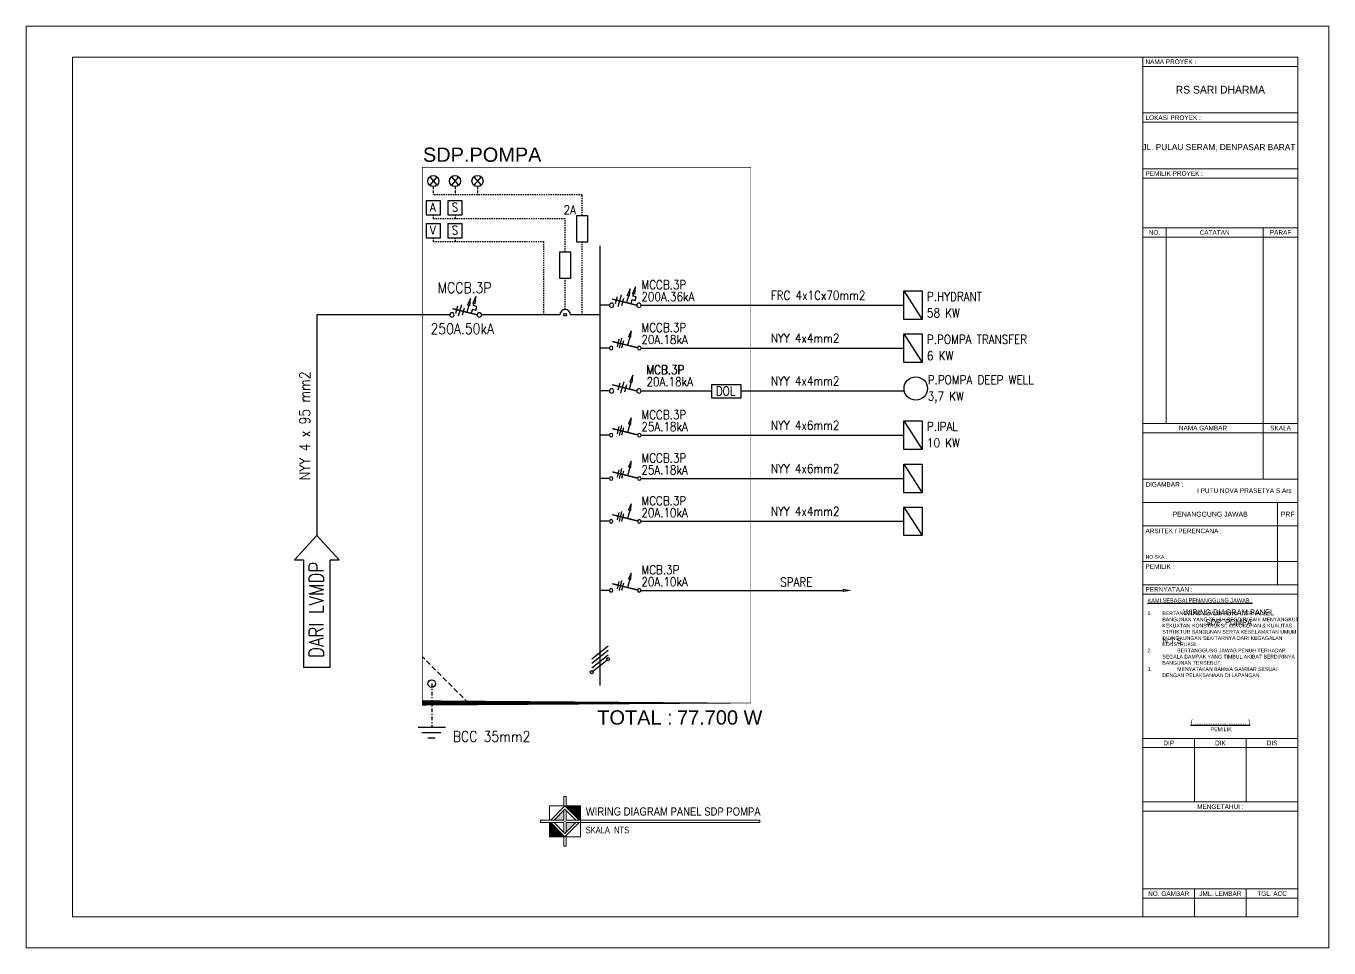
# Model space of a CAD drawing. Header units: inches. Extents: x 31310 to 32350, y 3900 to 5049.
# Drawn here: x 31432 to 31558, y 4167.6 to 4256.7 of the extents above; entities that cross this region are included whole.
import ezdxf
from ezdxf.enums import TextEntityAlignment as Align

# ---------------------------------------------------------------- set-up
doc = ezdxf.new("R2010")
doc.units = ezdxf.units.IN
doc.header["$MEASUREMENT"] = 0
doc.linetypes.add('DASHDOT', pattern=[1, 0.5, -0.25, 0, -0.25])
doc.linetypes.add('HIDDEN', pattern=[0.375, 0.25, -0.125])
for name, color, linetype in [('-KOP', 7, 'Continuous'), ('-LINE', 1, 'Continuous'), ('-TXT', 7, 'Continuous'), ('LL', 6, 'Continuous'), ('PP', 5, 'DASHDOT'), ('TEXTKOP', 7, 'Continuous'), ('WIRING', 4, 'Continuous')]:
    doc.layers.add(name, color=color, linetype=linetype)
for name, color, linetype, lineweight in [('A-FURN-EQPM', 177, 'Continuous', 0), ('US 0 Elevation', 9, 'Continuous', 5), ('US 0 Sanitair', 9, 'Continuous', 0), ('US I. Text', 51, 'Continuous', 5), ('US-Elevation', 9, 'Continuous', 5), ('US-Text', 42, 'Continuous', 5)]:
    doc.layers.add(name, color=color, linetype=linetype, lineweight=lineweight)
doc.styles.add('1 100', font='GOTHIC.TTF')
doc.styles.add('1 200', font='GOTHIC.TTF', dxfattribs={"height": 300})
doc.styles.add('ARIAL', font='arial.ttf')
doc.styles.add('Arial Narrow', font='ARIALN.TTF')
doc.styles.add('patok', font='romans.shx', dxfattribs={"height": 3, "bigfont": 'bigfont.shx'})
doc.styles.add('TXT', font='romans.shx', dxfattribs={"width": 0.85, "height": 0.25})

# ---------------------------------------------------------------- blocks, each defined once
blk = doc.blocks.new('_ClosedBlank')
at = {"color": 0, "linetype": 'ByBlock', "lineweight": -2}
for p, q in [((-1, 0.1666666666666667), (0, 0)), ((-1, 0.1666666666666667), (-1, -0.1666666666666667)), ((0, 0), (-1, -0.1666666666666667))]:
    blk.add_line(p, q, dxfattribs=at)
blk = doc.blocks.new('-MCCB')
at = {"layer": 'WIRING', "color": 7}
for p, q in [((0.1356092005717642, 0.2325237684173089), (0.2287180560575166, 0.2581688094919627)), ((0.1627621788052807, 0.1339400804834554), (0.1356092005717642, 0.2325237684173374)), ((0.2558710342910899, 0.1595851215581945), (0.1627621788052807, 0.1339400804834554)), ((0.2287180560575734, 0.2581688094919627), (0.2112009480869688, 0.3217677668818908)), ((0.4901779306578646, 0.1903890111021553), (0.5461011873437087, -0.01265025913687623)), ((0.5634672426764382, 0.2784389369682572), (0.6512890203445636, -0.04041355313285067)), ((0.6715040857058057, 0.2403318083781869), (0.7274273423917066, 0.03729253813918376))]:
    blk.add_line(p, q, dxfattribs=at)
at = {"layer": 'WIRING', "const_width": 0.04}
blk.add_lwpolyline([(0.1209590534339782, -5.863441288056492e-08), (0.8127083604530867, 0.1730250195059284)], dxfattribs=at)
at = {"layer": 'WIRING', "color": 7}
for points in [[(0.2558710342910899, 0.1595851215581945), (0.2877988066064177, 0.04366569956025046)], [(0.3573163646873354, 0.2655668508658948), (0.4101051379276441, 0.07390787693046263)]]:
    blk.add_lwpolyline(points, dxfattribs=at)
at = {"layer": 'WIRING'}
for centre in [(0.06047952671701751, 0), (0.8279774787403085, 0)]:
    blk.add_circle(centre, 0.06047952671698908, dxfattribs=at)
at = {"layer": 'WIRING', "color": 7, "xscale": 0.1999999999999972, "yscale": 0.1999999999999972, "zscale": 0.1999999999999972, "rotation": 105.3991931955513}
for p in [(0.1580924397563308, 0.5145875955896599), (0.3042078563566974, 0.458386679573664)]:
    blk.add_blockref('_ClosedBlank', p, dxfattribs=at)
blk = doc.blocks.new('-mcb3p')
at = {"layer": '-LINE', "color": 7}
for p, q in [((0.4854291754968756, 0.0065036140720665), (0.4339398942654072, 0.2146165669544615)), ((0.556443396463088, -0.0037511651282216), (0.4873613513511473, 0.2754694426477613)), ((0.614483678495553, 0.0384330231119989), (0.5629943972640277, 0.2465459759943798))]:
    blk.add_line(p, q, dxfattribs=at)
at = {"layer": '-LINE', "color": 2, "const_width": 0.04}
blk.add_lwpolyline([(0.0489844262070633, 0.0101212605854286), (0.7551118374052522, 0.1848244319012551)], dxfattribs=at)
at = {"layer": '-LINE', "color": 7}
blk.add_lwpolyline([(0.2691838837449367, 0.310379343387396), (0.3264845244974168, 0.0787776339862632)], dxfattribs=at)
at = {"layer": '-LINE', "color": 2}
for centre in [(0, 0), (0.7870275468719683, 0)]:
    blk.add_circle(centre, 0.0500191356050195, dxfattribs=at)
at = {"layer": '-LINE', "color": 7, "xscale": 0.1800000000000017, "yscale": 0.1800000000000017, "zscale": 0.1800000000000017, "rotation": 103.8965061037899}
blk.add_blockref('_ClosedBlank', (0.2259534911505128, 0.4851109465853654), dxfattribs=at)
blk = doc.blocks.new('-MCB3PH')
at = {"layer": 'WIRING', "color": 7}
for p, q in [((0.4136284891234823, 0.1696572050789484), (0.4695517458093263, -0.03338206516008313)), ((0.4869178011420559, 0.2577071309450503), (0.5747395788101812, -0.06114535915605757)), ((0.5949546441714233, 0.21960000235498), (0.6508779008573242, 0.01656073211597686))]:
    blk.add_line(p, q, dxfattribs=at)
at = {"layer": 'WIRING', "const_width": 0.04}
blk.add_lwpolyline([(0.1209590534339782, -5.863441288056492e-08), (0.8127083604530867, 0.1730250195059284)], dxfattribs=at)
at = {"layer": 'WIRING', "color": 7}
blk.add_lwpolyline([(0.280766923152953, 0.2448350448426879), (0.3335556963932618, 0.05317607090725573)], dxfattribs=at)
at = {"layer": 'WIRING'}
for centre in [(0.06047952671701751, 0), (0.8279774787403085, 0)]:
    blk.add_circle(centre, 0.06047952671698908, dxfattribs=at)
at = {"layer": 'WIRING', "color": 7, "xscale": 0.1999999999999972, "yscale": 0.1999999999999972, "zscale": 0.1999999999999972, "rotation": 105.3991931955513}
blk.add_blockref('_ClosedBlank', (0.2276584148223151, 0.4376548735504571), dxfattribs=at)
blk = doc.blocks.new('LEGENDA KOP')
at = {"layer": 'US I. Text', "lineweight": 13}
for points in [[(-957.1960744150588, -870.7809031730734), (-957.196077216527, -870.8133031729533), (-956.8313413879573, -871.1781020808053), (-956.7989413880764, -871.1781048822735), (-956.7989070469729, -870.780937514177)], [(-957.6256817270646, -871.2428333983559), (-957.6580817269422, -871.2428305968876), (-957.6581160680457, -871.6399979649558), (-957.2609486999625, -871.6400323060594), (-957.2609458984942, -871.6076323061797)]]:
    blk.add_hatch(color=256, dxfattribs=at).paths.add_polyline_path(points)
h = blk.add_hatch(color=256, dxfattribs=at)
h.paths.add_polyline_path([(-957.2609087559225, -871.1780649382335), (-957.2608851400357, -870.9049386085165), (-957.5340350856279, -871.1780413223468)])
h.paths.add_polyline_path([(-956.9229880293907, -871.2428941568144), (-957.1961143590987, -871.2428705409276), (-957.1961379749855, -871.5159968706163)])
for p, q in [((-957.6580761240058, -871.1780305971299), (-957.6580417829023, -870.7808632290335)), ((-957.260874414819, -870.7808975701371), (-957.6580417829023, -870.7808632290335)), ((-957.2608772162871, -870.813297570017), (-957.2608516943094, -870.5181266038555)), ((-957.1960516945493, -870.5181322067918), (-957.2608516943094, -870.5181266038555)), ((-957.196077216527, -870.8133031729533), (-957.1960516945493, -870.5181322067918)), ((-957.1960744150588, -870.7809031730734), (-956.7989070469729, -870.780937514177)), ((-956.7989413880764, -871.1781048822735), (-956.7989070469729, -870.780937514177)), ((-957.2609087559222, -871.1780649382335), (-957.2608851400357, -870.9049386085165)), ((-957.1961087561622, -871.1780705411697), (-957.1960851402756, -870.9049442114529)), ((-957.907451947765, -871.1780090348324), (-957.9074575507013, -871.2428090345901)), ((-957.9074575507013, -871.2428090345901), (-957.2609143588588, -871.2428649379913)), ((-957.907451947765, -871.1780090348324), (-957.2609087559225, -871.1780649382335)), ((-957.6580817269422, -871.2428305968876), (-957.6581160680457, -871.6399979649558)), ((-957.2609379747456, -871.51599126768), (-957.2609143588587, -871.2428649379913)), ((-957.1961379749855, -871.5159968706163), (-957.1961143590986, -871.2428705409279)), ((-957.1961143590988, -871.2428705409277), (-956.798944190467, -871.2429048822736)), ((-957.1961087561621, -871.1780705411699), (-956.7989385866082, -871.1780942154581)), ((-956.7989469910128, -871.2429048820312), (-956.7989813321163, -871.6400722500994)), ((-957.2609486999625, -871.6400323060594), (-957.6581160680457, -871.6399979649558)), ((-957.260971420472, -871.9028032723704), (-957.2609458984942, -871.6076323061797)), ((-957.1961714207118, -871.9028088753067), (-957.1961458987341, -871.607637909116)), ((-957.1961487002022, -871.6400379089957), (-956.7989813321163, -871.6400722500994)), ((-957.1961714207118, -871.9028088753067), (-957.260971420472, -871.9028032723704))]:
    blk.add_line(p, q, dxfattribs=at)
for points in [[(-957.6256761241282, -871.1780333985981), (-957.2284744149364, -870.7809003716053), (-956.8313413879573, -871.1781020808053)], [(-957.5340350856311, -871.1780413223468), (-957.228482338685, -870.8725414101054), (-956.9229824264569, -871.1780941570566)], [(-956.8313469908937, -871.242902080563), (-957.22854870008, -871.6400351075276), (-957.6256817270646, -871.2428333983559)], [(-956.9229880293933, -871.2428941568144), (-957.2285407763313, -871.5483940690275), (-957.5340406885675, -871.2428413221045)]]:
    blk.add_lwpolyline(points, dxfattribs=at)
at = {"layer": 'US I. Text'}
blk.add_point((-957.2285115575094, -871.2104677395664), dxfattribs=at)
blk = doc.blocks.new('fdgfdf')
at = {"layer": 'US 0 Elevation', "xscale": 1.307726022502848, "yscale": 1.307726022502848, "zscale": 1.307726022502848}
blk.add_blockref('LEGENDA KOP', (3728.322080173809, 1692.012611590371), dxfattribs=at)
blk = doc.blocks.new('erthrhhrthre')
for p, q in [((-229.5045153649271, 130.0427290878982), (-229.5045153649271, 40.9427290878985)), ((-103.5045153649271, 130.0427290880158), (-229.5045153649271, 130.0427290878982)), ((-103.5045153649271, 40.94272908721084), (-103.5045153649271, 130.0427290880158)), ((-121.5045153614346, 121.6427290893304), (-106.5045153649271, 121.6427290893304)), ((-121.5045153614346, 116.2427290896042), (-106.5045153649271, 116.2427290896042)), ((-121.5045153614346, 110.542729089878), (-106.5045153649271, 110.542729089878)), ((-121.5045153614346, 91.64163867518317), (-106.5045153649271, 91.64163867518317)), ((-121.5045153614346, 86.24163867545698), (-106.5045153649271, 86.24163867545698)), ((-121.5045153614346, 83.99163867597946), (-106.5045153649271, 83.99163867597946)), ((-121.5045153614346, 76.04163867755246), (-106.5045153649271, 76.04163867755246)), ((-121.5045153614346, 61.20042072786995), (-106.5045153649271, 61.20042072786995)), ((-121.5045153614346, 55.05042072919116), (-106.5045153649271, 55.05042072919116)), ((-121.5045153614346, 46.64272908801725), (-106.5045153649271, 46.64272908801725)), ((-229.5045153649271, 40.9427290878985), (-103.5045153649271, 40.94272908721084))]:
    blk.add_line(p, q)
at = {"color": 5}
for p, q in [((-225.0045153649271, 127.0427290882907), (-225.0045153649271, 43.9427290882907)), ((-106.5045153649271, 127.0427290890646), (-225.0045153649271, 127.0427290882907)), ((-121.5045153614346, 43.9427290882907), (-121.5045153614346, 127.0427290889808)), ((-106.5045153649271, 43.9427290882907), (-106.5045153649271, 127.0427290890646)), ((-225.0045153649271, 43.9427290882907), (-106.5045153649271, 43.9427290882907))]:
    blk.add_line(p, q, dxfattribs=at)
at = {"ltscale": 8}
for p, q in [((-121.5045153614346, 126.1427290893304), (-106.5045153649271, 126.1427290893304)), ((-121.5045153614346, 120.7427290896042), (-106.5045153649271, 120.7427290896042)), ((-121.5045153614346, 115.342729089878), (-106.5045153649271, 115.342729089878)), ((-121.5045153614346, 109.6427290901515), (-106.5045153649271, 109.6427290901515)), ((-119.2545153619599, 91.64163867518317), (-119.2545153619599, 110.542729089878)), ((-109.8633983836198, 86.24163867545698), (-109.8633983836198, 110.542729089878)), ((-121.5045153614346, 90.74163867545698), (-106.5045153649271, 90.74163867545698)), ((-108.4729118032146, 83.99163867597946), (-108.4729118032146, 76.04163867755246)), ((-121.5045153614346, 81.74163867650506), (-106.5045153649271, 81.74163867650506)), ((-121.5045153614346, 78.29163867702718), (-106.5045153649271, 78.29163867702718)), ((-121.5045153614346, 75.14163867782626), (-106.5045153649271, 75.14163867782626)), ((-116.5045153625988, 61.20042072786995), (-116.5045153625988, 55.05042072919116)), ((-111.5045153637629, 61.20042072786995), (-111.5045153637629, 55.05042072919116)), ((-121.5045153614346, 60.30042072814098), (-106.5045153649271, 60.30042072814098)), ((-121.5045153614346, 54.15042072946497), (-106.5045153649271, 54.15042072946497)), ((-121.5045153614346, 45.7427290882907), (-106.5045153649271, 45.7427290882907))]:
    blk.add_line(p, q, dxfattribs=at)
at = {"ltscale": 5}
for p, q in [((-116.5045153625988, 43.9427290882907), (-116.5045153625988, 46.64272908801725)), ((-111.5045153637629, 43.9427290882907), (-111.5045153637629, 46.64272908801725))]:
    blk.add_line(p, q, dxfattribs=at)
at = {"layer": 'A-FURN-EQPM', "color": 0, "linetype": 'ByBlock', "lineweight": -2, "ltscale": 0.25}
blk.add_lwpolyline([(-229.5045153649271, 40.94272908721084), (-103.5045153649271, 40.94272908721084), (-103.5045153649271, 130.0427290872108), (-229.5045153649271, 130.0427290872108)], close=True, dxfattribs=at)
at = {"layer": 'TEXTKOP', "style": '1 100'}
for s, height, p in [('NAMA PROYEK :', 0.45, (-121.2465096561468, 126.5927290891568)), ('LOKASI PROYEK :', 0.45, (-121.2465096561468, 121.1927290894673)), ('PEMILIK PROYEK :', 0.45, (-121.2465096561468, 115.7927290897411)), ('DIGAMBAR :', 0.45, (-121.2465096561468, 85.74975166173476)), ('I PUTU NOVA PRASETYA S.Ars', 0.45, (-116.2578214303244, 85.14038388329651)), ('ARSITEK / PERENCANA :', 0.45, (-121.2465096561468, 81.2497516627825)), ('NO SKA :', 0.3461538461538461, (-121.225237962894, 78.73860255464132)), ('PEMILIK :', 0.45, (-121.2465096561468, 77.79975166330533)), ('PERNYATAAN :', 0.45, (-121.2465096561468, 75.59163867768936))]:
    blk.add_text(s, height=height, dxfattribs=at).set_placement(p, align=Align.MIDDLE_LEFT)
at = {"layer": 'TEXTKOP', "style": '1 100', "oblique": 1.6658674e-09}
for s, height, p in [('RS SARI DHARMA', 0.7499999999999999, (-114.0045153631777, 123.8927290893304)), ('JL. PULAU SERAM, DENPASAR BARAT ', 0.6, (-114.037341702639, 118.3489678990417))]:
    blk.add_text(s, height=height, rotation=359.9914844635406, dxfattribs=at).set_placement(p, align=Align.MIDDLE_CENTER)
at = {"layer": 'TEXTKOP', "style": '1 100'}
for s, height, p in [('NO.', 0.45, (-120.379515361697, 110.0927290900149)), ('CATATAN', 0.45, (-114.5589568727896, 110.0927290900149)), ('PARAF', 0.45, (-108.1839568742762, 110.0927290900149)), ('NAMA GAMBAR', 0.45, (-115.6839568725272, 91.19163867532006)), ('SKALA', 0.45, (-108.1839568742762, 91.19163867532006)), ('PENANGGUNG JAWAB', 0.48, (-114.9887135823246, 82.86663867624208)), ('PRF', 0.48, (-107.4887135840736, 82.86663867624208)), ('MENGETAHUI :', 0.45, (-114.0045153631836, 54.60042072932805)), ('NO. GAMBAR', 0.45, (-119.0045153620194, 46.19272908815415)), ('JML. LEMBAR', 0.45, (-114.0045153631836, 46.19272908815415)), ('TGL. ACC', 0.45, (-109.0045153643478, 46.19272908815415))]:
    blk.add_text(s, height=height, dxfattribs=at).set_placement(p, align=Align.MIDDLE_CENTER)
for s, p in [('DIP', (-119.0045153620194, 60.75042072800406)), ('DIK', (-114.0045153631836, 60.75042072800406)), ('DIS', (-109.0045153643478, 60.75042072800406))]:
    blk.add_text(s, height=0.45, dxfattribs=at).set_placement(p, align=Align.MIDDLE)
at = {"layer": 'TEXTKOP', "ltscale": 5, "style": '1 200'}
for s, insert, char_height, width, attachment_point in [('{\\H1.083x;\\LKAMI SEBAGAI PENANGGUNG JAWAB :\\P\\H0.9234x;\\P\\pxt4;}1. ^IBERTANGGUNG JAWAB PENUH TERHADAP  ^I^IBANGUNAN YANG TELAH BERDIRI BAIK MENYANGKUT ^IKEKUATAN ^IKONSTRUKSI, KEKOKOHAN & KUALITAS ^ISTRUKTUR BANGUNAN SERTA KESELAMATAN UMUM ^IDILINGKUNGAN SEKITARNYA DARI KEGAGALAN ^IKONSTRUKSI.\\P\\pi-4,l4,t8;2.^IBERTANGGUNG JAWAB PENUH TERHADAP SEGALA DAMPAK YANG TIMBUL AKIBAT BERDIRINYA BANGUNAN TERSEBUT.\\P3.^IMENYATAKAN BAHWA GAMBAR SESUAI DENGAN PELAKSANAAN DI LAPANGAN', (-121.0545153615408, 74.72491535187186), 0.36, 14.23509566162084, 1), ('{\\L( ............................. )\\P\\H0.8333x;\\l PEMILIK}', (-114.0045153631777, 63.01325457758223), 0.45, 14.99999999650754, 2)]:
    blk.add_mtext(s, dxfattribs=dict(at, insert=insert, char_height=char_height, width=width, attachment_point=attachment_point))

msp = doc.modelspace()

# ---------------------------------------------------------------- linework, layer by layer
at = {"layer": '-LINE', "color": 8}
for p, q in [((31471.0357929102, 4242.106729838718), (31471.73279666573, 4241.278935306717)), ((31471.73279666573, 4242.106729838718), (31471.0357929102, 4241.278935306717)), ((31473.83333304821, 4242.106729838718), (31473.13632929249, 4241.278935306717)), ((31473.13632929249, 4242.106729838718), (31473.83333304821, 4241.278935306717)), ((31475.30915863354, 4242.106729838718), (31476.00616238907, 4241.278935306717)), ((31476.00616238907, 4242.106729838718), (31475.30915863354, 4241.278935306717))]:
    msp.add_line(p, q, dxfattribs=at)
at = {"layer": '-LINE', "color": 7, "linetype": 'HIDDEN'}
for p, q in [((31471.38429478796, 4241.151755401243), (31471.38429478796, 4240.349849195767)), ((31473.48483117044, 4241.151755401243), (31473.48483117044, 4240.349849195767)), ((31475.65766051149, 4241.151755401243), (31475.65766051149, 4240.349849195767))]:
    msp.add_line(p, q, dxfattribs=at)
at = {"layer": '-LINE', "color": 7, "linetype": 'HIDDEN', "ltscale": 0.5}
for p, q in [((31485.78356196814, 4240.349849195767), (31471.38429478796, 4240.349849195767)), ((31485.78356196814, 4238.372841124761), (31485.78356196776, 4240.349849195647)), ((31471.38429478796, 4238.413271372545), (31471.38429478796, 4238.074312811721)), ((31471.38429478796, 4238.074312811721), (31484.135964894, 4238.074312811601)), ((31473.48483117044, 4238.413271372545), (31473.48483117044, 4238.074312811721)), ((31484.135964894, 4234.860878156353), (31484.135964894, 4238.074312811601)), ((31471.38429478796, 4236.193098605561), (31471.38429478796, 4235.854140044738)), ((31473.48483117044, 4236.193098605561), (31473.48483117044, 4235.854140044738)), ((31471.38429478796, 4235.854140044738), (31482.08229735408, 4235.854140044738)), ((31482.08229735408, 4228.760394190479), (31482.08229735408, 4235.854140044617)), ((31485.7835619686, 4228.760394190479), (31485.78356196814, 4235.78432012694)), ((31484.13596489437, 4229.275651732911), (31484.13596489437, 4232.27235715847))]:
    msp.add_line(p, q, dxfattribs=at)
at = {"layer": '-LINE'}
for p, q in [((31472.98094105002, 4228.760394190537), (31460.11949927126, 4228.760394190479)), ((31460.11949927126, 4228.760394190656), (31460.11949927172, 4207.421642214704)), ((31483.62070735198, 4228.76039419024), (31476.04611771897, 4228.760394190537)), ((31487.50105438017, 4228.760394190479), (31484.65122243677, 4228.760394190479)), ((31488.41670907269, 4229.687961213695), (31487.50105438017, 4229.687961213695)), ((31491.48188574108, 4229.687961213695), (31516.90135793768, 4229.687961213695)), ((31488.41670907269, 4225.547961213873), (31487.50105438017, 4225.547961213873)), ((31491.48188574108, 4225.547961213873), (31516.90135793768, 4225.547961213873)), ((31488.41670907306, 4221.407961213994), (31487.50105438054, 4221.407961213994)), ((31491.48188574154, 4221.407961213994), (31498.33161062848, 4221.407961213994)), ((31501.12761997914, 4221.407961213994), (31516.90135793806, 4221.407961213994)), ((31488.41670907287, 4217.127333522963), (31487.50105438035, 4217.127333522963)), ((31491.48188574136, 4217.127333522963), (31516.90135793787, 4217.127333522963)), ((31488.41670907287, 4212.945304297854), (31487.50105438035, 4212.945304297854)), ((31491.48188574136, 4212.945304297851), (31516.90135793787, 4212.945304297851)), ((31488.41670907269, 4208.805304298028), (31487.50105438017, 4208.805304298028)), ((31491.48188574108, 4208.805304298028), (31516.90135793768, 4208.805304298028)), ((31488.41671512666, 4202.13184615502), (31487.50106043424, 4202.13184615502)), ((31491.48187251635, 4202.133291571388), (31511.00652866153, 4202.133291571388))]:
    msp.add_line(p, q, dxfattribs=at)
at = {"layer": '-LINE', "color": 7}
for p, q in [((31486.7114199397, 4195.511267345655), (31488.29068881998, 4196.770292547511)), ((31486.7114199397, 4195.082177752722), (31488.29068881998, 4196.341202954817)), ((31486.7114199397, 4194.653088160145), (31488.29068881998, 4195.912113362181)), ((31486.82736089526, 4194.316429050194), (31488.17474786479, 4195.39059328686)), ((31469.91212497054, 4188.913500843395), (31472.55276031297, 4188.913500843395)), ((31470.27792426495, 4188.405859853255), (31472.09853892288, 4188.405859853255)), ((31470.85577153301, 4187.883837719489), (31471.56818572505, 4187.883837719489))]:
    msp.add_line(p, q, dxfattribs=at)
at = {"layer": '-LINE', "color": 7, "linetype": 'HIDDEN', "ltscale": 2}
msp.add_line((31474.78643477874, 4191.235763046789), (31470.32020451732, 4195.715872785735), dxfattribs=at)
at = {"layer": '-LINE', "color": 7, "linetype": 'DASHDOT', "ltscale": 0.7}
msp.add_line((31471.23244264143, 4193.124137243974), (31471.2324426419, 4188.913500843395), dxfattribs=at)
at = {"layer": '-LINE', "elevation": -5.299796157487435e-10}
for points in [[(31470.69429478811, 4238.413271372545), (31472.07429478782, 4238.413271372545), (31472.07429478782, 4239.793271372604), (31470.69429478811, 4239.793271372604)], [(31472.79483117059, 4238.413271372545), (31474.17483117029, 4238.413271372545), (31474.17483117029, 4239.793271372604), (31472.79483117059, 4239.793271372604)], [(31470.69429478811, 4236.193098605561), (31472.07429478782, 4236.193098605561), (31472.07429478782, 4237.573098605621), (31470.69429478811, 4237.573098605621)], [(31472.79483117059, 4236.193098605561), (31474.17483117029, 4236.193098605561), (31474.17483117029, 4237.573098605621), (31472.79483117059, 4237.573098605621)], [(31485.27980899213, 4238.372841124761), (31486.28731494461, 4238.372841124761), (31486.28731494461, 4235.78432012694), (31485.27980899213, 4235.78432012694)], [(31483.632211918, 4234.860878156353), (31484.63971787047, 4234.860878156353), (31484.63971787047, 4232.27235715847), (31483.632211918, 4232.27235715847)]]:
    msp.add_lwpolyline(points, close=True, dxfattribs=at)
at = {"layer": '-LINE'}
for centre in [(31471.38429478796, 4241.692832572805), (31473.48483117044, 4241.692832572805), (31475.65766051149, 4241.692832572805)]:
    msp.add_circle(centre, 0.5410771715731982, dxfattribs=at)
at = {"layer": '-LINE', "color": 7}
for centre in [(31488.29068881998, 4195.483023769368), (31486.7114199397, 4194.223998567509)]:
    msp.add_circle(centre, 0.148275754093477, dxfattribs=at)
at = {"layer": '-LINE', "color": 7, "linetype": 'Continuous', "ltscale": 0.7}
msp.add_circle((31471.23244264143, 4193.124137243974), 0.3704390213490114, dxfattribs=at)
at = {"layer": '-LINE'}
msp.add_arc((31484.13596489437, 4228.760394190479), 0.5152575424464886, 0, 180, dxfattribs=at)
at = {"linetype": 'Continuous', "ltscale": 2}
msp.add_line((31491.51691285603, 4221.408797936904), (31498.33161062848, 4221.408797936904), dxfattribs=at)
at = {"linetype": 'Continuous', "ltscale": 2, "elevation": -5.299796157487435e-10}
msp.add_lwpolyline([(31498.33161062848, 4222.034613619317), (31501.12761997914, 4222.034613619317), (31501.12761997914, 4220.709559142579), (31498.33161062848, 4220.709559142579)], close=True, dxfattribs=at)
at = {"layer": 'LL', "linetype": 'Continuous', "elevation": -5.299796157487435e-10}
msp.add_lwpolyline([(31460.11949927172, 4207.421642214704), (31457.97346826427, 4205.082019819189), (31458.83606933037, 4205.082019819189), (31458.83606933205, 4194.710781998147), (31461.40292921456, 4194.710761718738), (31461.40292921288, 4205.082019819189), (31462.26553027815, 4205.082019819189), (31460.11949927172, 4207.421642214704)], dxfattribs=at)
at = {"layer": 'PP', "color": 4, "ltscale": 2, "const_width": 0.0526437789599766, "elevation": -5.299796157487435e-10}
msp.add_lwpolyline([(31470.32020451686, 4243.018903999317), (31502.09368479297, 4243.018903999316), (31502.09368479297, 4191.235763046727), (31470.32020451732, 4191.235763046789)], close=True, dxfattribs=at)
at = {"layer": 'US-Text', "elevation": -5.299796157487435e-10}
msp.add_lwpolyline([(31485.6043017824, 4179.916391698051), (31502.96798663454, 4179.916604945649), (31502.96796720874, 4179.691937934447), (31485.60428235632, 4179.691724687387)], close=True, dxfattribs=at)
at = {"layer": 'WIRING'}
for p, q in [((31516.90135793768, 4231.066500291872), (31518.67022754996, 4228.30942213558)), ((31516.90135793768, 4226.926500292049), (31518.67022754996, 4224.169422135758)), ((31516.90135793787, 4218.505872601139), (31518.67022755024, 4215.748794444846)), ((31516.90135793787, 4214.323843376027), (31518.67022755024, 4211.566765219797)), ((31516.90135793768, 4210.183843376206), (31518.67022754996, 4207.426765219914))]:
    msp.add_line(p, q, dxfattribs=at)
at = {"layer": 'WIRING', "color": 7}
for p, q in [((31488.41670907306, 4221.407961213994), (31487.50105438073, 4221.407961213994)), ((31488.4517361869, 4221.408797936785), (31487.53608149475, 4221.408797936785))]:
    msp.add_line(p, q, dxfattribs=at)
at = {"layer": 'WIRING', "const_width": 0.138, "elevation": -5.299796157487435e-10}
msp.add_lwpolyline([(31487.50105438017, 4235.448734321643), (31487.50105438035, 4192.933747517634)], dxfattribs=at)
at = {"layer": 'WIRING', "elevation": -5.299796157487435e-10}
for points in [[(31516.90135793768, 4231.066500291872), (31518.67022754996, 4231.066500291872), (31518.67022754996, 4228.30942213558), (31516.90135793768, 4228.30942213558)], [(31516.90135793768, 4226.926500292049), (31518.67022754996, 4226.926500292049), (31518.67022754996, 4224.169422135758), (31516.90135793768, 4224.169422135758)], [(31516.90135793787, 4218.505872601139), (31518.67022755024, 4218.505872601139), (31518.67022755024, 4215.748794444846), (31516.90135793787, 4215.748794444846)], [(31516.90135793787, 4214.323843376027), (31518.67022755024, 4214.323843376027), (31518.67022755024, 4211.566765219797), (31516.90135793787, 4211.566765219797)], [(31516.90135793769, 4210.183843376206), (31518.67022754996, 4210.183843376206), (31518.67022754996, 4207.426765219914), (31516.90135793768, 4207.426765219914)]]:
    msp.add_lwpolyline(points, close=True, dxfattribs=at)
at = {"layer": 'WIRING'}
for centre, radius in [((31484.13596489437, 4228.760394190479), 0.1176363467850024), ((31518.04347434704, 4221.643077343037), 1.131606622036476)]:
    msp.add_circle(centre, radius, dxfattribs=at)

# ---------------------------------------------------------------- block references
at = {"layer": '-LINE'}
for name, p, xscale, yscale, zscale in [('-mcb3p', (31491.30452012725, 4225.547961213995), -3.450000000000728, 3.449999999999818, 3.45), ('-mcb3p', (31491.30452012735, 4217.127333523084), -3.450000000000728, 3.449999999999818, 3.45), ('-mcb3p', (31491.30452012735, 4212.945304297973), -3.450000000000728, 3.449999999999818, 3.45), ('-mcb3p', (31491.30452012725, 4208.805304298152), -3.450000000000728, 3.449999999999818, 3.45), ('_ClosedBlank', (31511.69652866166, 4202.133291571388), 0.6899999998386193, 0.6899999998386193, 0.6899999998386193)]:
    msp.add_blockref(name, p, dxfattribs=dict(at, xscale=xscale, yscale=yscale, zscale=zscale))
at = {"layer": '-LINE', "extrusion": (0, 0, -1), "xscale": 3.450000000000726, "yscale": 3.450000000000726, "zscale": -3.45}
msp.add_blockref('-mcb3p', (-31491.30452012767, 4202.133291571687), dxfattribs=at)
at = {"linetype": 'HIDDEN', "ltscale": 2, "xscale": -3.450000000000728, "yscale": 3.449999999999818, "zscale": 3.45}
msp.add_blockref('-MCB3PH', (31491.48188574201, 4221.407961213994), dxfattribs=at)
at = {"layer": 'US-Elevation', "color": 1}
msp.add_blockref('erthrhhrthre', (31661.50451536492, 4126.629104602283), dxfattribs=at)
at = {"layer": 'US-Text', "xscale": 2.64996930318739, "yscale": 2.64996930318739, "zscale": 2.64996930318739}
msp.add_blockref('fdgfdf', (24921.38864410755, 2715.144938362806), dxfattribs=at)
at = {"layer": 'WIRING', "xscale": -3.450000000000728, "yscale": 3.449999999999818, "zscale": 3.45}
for p in [(31491.48188574192, 4229.687961213695), (31476.04611771897, 4228.760394190537)]:
    msp.add_blockref('-MCCB', p, dxfattribs=at)

# ---------------------------------------------------------------- texts
at = {"layer": '-KOP', "color": 2, "ltscale": 0.5, "style": 'ARIAL'}
for s, p in [('SDP.POMPA ', (31470.38223395299, 4243.551379923034)), ('TOTAL :', (31487.24573517673, 4189.157017230322)), ('77.700 W', (31494.95710339125, 4189.157017230322))]:
    msp.add_text(s, height=1.380000000000001, dxfattribs=at).set_placement(p)
at = {"layer": '-TXT', "style": 'TXT'}
for s, height, width, p in [('A', 0.8625, 0.85, (31471.06405824319, 4238.736057781626)), ('S', 0.8625, 0.85, (31473.16459462566, 4238.736057781626)), ('2A', 0.8625, 0.85, (31483.98851894754, 4238.476895633864)), ('V', 0.8625, 0.85, (31471.06405824319, 4236.515885014582)), ('S', 0.8625, 0.85, (31473.16459462566, 4236.515885014582)), ('MCCB.3P', 1.035, 0.8500000000000001, (31471.81568247861, 4230.855706811655)), ('MCCB.3P', 0.8625, 0.85, (31491.50782872865, 4231.238646622049)), ('200A.36kA', 0.8625, 0.85, (31491.50782872865, 4230.085388812531)), ('FRC 4x1Cx70mm2', 0.8625, 0.85, (31504.03065405496, 4230.215021553505)), ('P.HYDRANT', 0.8625, 0.85, (31519.12851620585, 4230.097490511824)), ('58 KW', 0.8625, 0.85, (31519.13020215173, 4228.516960688282)), ('250A.50kA', 1.035, 0.8500000000000001, (31471.11717867254, 4226.901423984219)), ('MCCB.3P', 0.8625, 0.85, (31491.50782872782, 4227.098646622229)), ('20A.18kA', 0.8625, 0.85, (31491.50782872782, 4225.945388812708)), ('NYY 4x4mm2', 0.8625, 0.85, (31504.03065405412, 4226.075021553745)), ('P.POMPA TRANSFER', 0.8625, 0.85, (31519.12851620585, 4225.957490512001)), ('6 KW', 0.8625, 0.85, (31519.13020215173, 4224.37696068846)), ('MCB.3P', 0.8625, 0.85, (31491.97047696, 4223.019315497388)), ('MCB.3P', 0.8625, 0.85, (31492.00550407403, 4223.020152220177)), ('20A.18kA', 0.8625, 0.85, (31492.00550407403, 4221.866894410658)), ('NYY 4x4mm2', 0.8625, 0.85, (31504.03065405412, 4221.935021553862)), ('P.POMPA DEEP WELL', 0.8625, 0.85, (31519.20452886262, 4222.052136695947)), ('DOL', 0.8625, 0.85, (31498.71033866115, 4220.959439637649)), ('3,7 KW', 0.8625, 0.85, (31519.20621480849, 4220.471606872406)), ('MCCB.3P', 0.8625, 0.85, (31491.507828728, 4218.678018931318)), ('NYY 4x6mm2', 0.8625, 0.85, (31504.0306540544, 4217.654393862831)), ('25A.18kA', 0.8625, 0.85, (31491.507828728, 4217.524761121798)), ('P.IPAL', 0.8625, 0.85, (31519.12851620585, 4217.536862821091)), ('10 KW', 0.8625, 0.85, (31519.13020215173, 4215.956332997548)), ('MCCB.3P', 0.8625, 0.85, (31491.507828728, 4214.495989706207)), ('25A.18kA', 0.8625, 0.85, (31491.507828728, 4213.342731896686)), ('NYY 4x6mm2', 0.8625, 0.85, (31504.0306540544, 4213.472364637661)), ('MCCB.3P', 0.8625, 0.85, (31491.50782872782, 4210.355989706386)), ('20A.10kA', 0.8625, 0.85, (31491.50782872782, 4209.202731896865)), ('NYY 4x4mm2', 0.8625, 0.85, (31504.0306540544, 4209.332364637838)), ('20A.10kA', 0.8625, 0.85, (31491.50782872889, 4202.530719170582)), ('MCB.3P', 0.8625, 0.85, (31491.50782872889, 4203.683976980042)), ('SPARE', 0.8625, 0.85, (31504.93275943738, 4202.496700748157)), ('BCC 35mm2', 1.035, 0.8500000000000001, (31473.26869433269, 4187.494062314797))]:
    msp.add_text(s, height=height, dxfattribs=dict(at, width=width)).set_placement(p)
for s, height, width, p in [('NYY 4 x 95 mm2', 1.035, 0.8500000000000001, (31459.47089320597, 4212.774761548328)), ('DARI LVMDP', 1.380000000000001, 0.85, (31460.76159216006, 4195.617530022431))]:
    msp.add_text(s, height=height, rotation=90, dxfattribs=dict(at, width=width)).set_placement(p)
at = {"layer": 'US 0 Sanitair', "char_height": 0.5747643281996965, "attachment_point": 1, "style": 'Arial Narrow'}
for s, insert, width in [('\\pxqc;WIRING DIAGRAM PANEL SDP. POMPA', (31543.89911397732, 4200.285466004801, 2.20941296496286e-06), 8.838128810566362), ('N T S', (31541.90564639814, 4197.549246848204, 2.20941296496286e-06), 18.09144176740271)]:
    msp.add_mtext(s, dxfattribs=dict(at, insert=insert, width=width))
at = {"layer": 'US-Text', "attachment_point": 1, "rotation": 359.99504591653056, "style": 'patok'}
for s, insert, char_height in [('{\\fArial Narrow|b0|i0|c0|p34;WIRING DIAGRAM PANEL SDP POMPA}', (31486.13059807185, 4181.160060565639), 0.8000961966298871), ('\\pxt6666.7;{\\fArial Narrow|b0|i0|c0|p34;SKALA  NTS}', (31486.11329484022, 4179.288886863636), 0.6359926327645422)]:
    msp.add_mtext(s, dxfattribs=dict(at, insert=insert, char_height=char_height))

doc.saveas('drawing.dxf')
